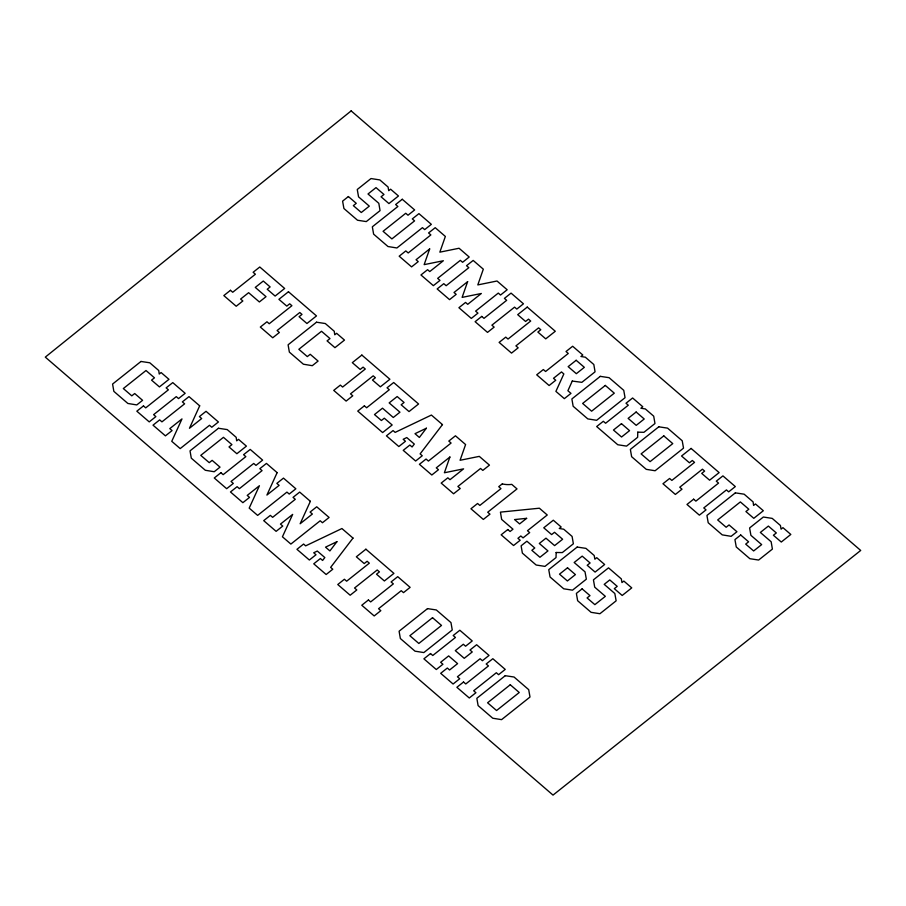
<?xml version="1.0" encoding="UTF-8"?>
<svg xmlns="http://www.w3.org/2000/svg" width="906" height="906" viewBox="0 0 906 906"><rect width="100%" height="100%" fill="white"/><g stroke="black" fill="none" stroke-linecap="round" stroke-linejoin="round"><path stroke-width="1.36" d="M502.411 483.747L498.73 486.681L500.973 488.617L479.84 505.435L477.587 503.487L470.95 508.764L483.328 519.432L489.965 514.166L487.711 512.218L517.009 488.912L511.754 484.37A22.854 17.293 24.5 0 1 502.388 483.951M556.148 552.49L556.035 557.575L544.959 566.386L536.159 565.016L522.377 553.124L521.109 545.808L526.896 541.21L534.767 547.994L531.856 550.304L539.942 557.281L547.949 550.916L539.319 543.464L545.978 538.175L554.608 545.616L562.615 539.251L554.529 532.275L551.618 534.585L543.759 527.802L553.294 520.214L561.165 526.998L559.285 528.492L563.713 529.206L572.094 536.431L573.373 543.793L562.32 552.581L556.148 552.49M637.779 432.162L637.631 437.315L626.556 446.114L617.767 444.744L596.68 426.556L603.317 421.279L605.593 423.249L628.288 405.209L626.012 403.238L632.615 397.983L642.762 406.737L640.893 408.232L645.321 408.934L653.702 416.171L654.97 423.521L643.928 432.309L637.779 432.162M429.671 248.924L424.144 264.643L443.374 260.735L429.761 271.562L427.587 269.694L420.95 274.971L433.351 285.662L439.988 280.384L437.655 278.38L460.327 260.35L462.581 262.287L469.206 257.01L459.059 248.255L439.84 252.162L445.356 236.443L435.208 227.689L428.572 232.955L430.86 234.926L408.187 252.955L405.82 250.917L399.184 256.194L411.584 266.885L418.221 261.619L416.058 259.739L429.671 248.924M467.632 281.664L462.117 297.383L481.335 293.487L467.723 304.314L465.548 302.434L458.912 307.712L471.313 318.414L477.949 313.136L475.616 311.12L498.289 293.091L500.542 295.039L507.167 289.761L497.02 281.007L477.802 284.914L483.317 269.184L473.17 260.43L466.533 265.707L468.821 267.678L446.148 285.707L443.781 283.669L437.156 288.946L449.557 299.637L456.182 294.359L454.019 292.491L467.632 281.664M449.897 457.032L444.382 472.762L463.6 468.855L449.988 479.682L447.824 477.813L441.188 483.079L453.589 493.781L460.225 488.504L457.881 486.488L480.554 468.47L482.807 470.407L489.444 465.129L479.297 456.375L460.078 460.282L465.593 444.552L455.446 435.797L448.81 441.075L451.086 443.045L428.413 461.075L426.058 459.036L419.421 464.314L431.822 475.004L438.459 469.727L436.284 467.858L449.897 457.032M572.252 381.064L567.903 390.735L570.973 393.385L564.336 398.651L555.899 391.381L563.838 373.952L561.505 371.936L553.498 378.3L555.74 380.248L549.115 385.526L536.714 374.824L543.34 369.546L545.593 371.494L568.266 353.465L566.012 351.528L572.649 346.251L582.796 355.005L580.927 356.5L585.344 357.202L593.815 364.506L595.061 371.834L581.856 382.332L572.252 381.064M199.682 405.831L189.467 428.266L201.676 418.549L199.399 416.59L206.036 411.313L218.414 421.981L211.778 427.258L209.501 425.288L180.192 448.595L171.755 441.313L181.981 418.923L169.784 428.617L172.061 430.588L165.424 435.865L153.023 425.163L159.66 419.886L161.948 421.856L184.609 403.827L182.366 401.879L188.992 396.613L199.682 405.831M277.134 472.638L266.908 495.072L279.127 485.356L276.851 483.396L283.476 478.119L295.854 488.787L289.218 494.064L286.942 492.105L257.632 515.401L249.195 508.119L259.422 485.729L247.225 495.423L249.512 497.394L242.876 502.671L230.475 491.969L237.112 486.692L239.388 488.662L262.061 470.633L259.807 468.696L266.443 463.419L277.134 472.638M310.373 501.312L300.146 523.747L312.366 514.03L310.09 512.071L316.715 506.794L329.093 517.462L322.457 522.739L320.18 520.78L290.871 544.076L282.434 536.794L292.661 514.404L280.464 524.098L282.751 526.069L276.115 531.346L263.714 520.644L270.35 515.367L272.627 517.337L295.299 499.308L293.046 497.371L299.682 492.094L310.373 501.312M336.919 541.697L329.897 550.927L325.526 547.156L336.919 541.697M426.386 428.221L419.365 437.451L415.005 433.68L426.386 428.221M353 538.085L330.645 567.383L332.785 569.228L326.149 574.506L313.748 563.815L320.384 558.538L322.604 560.452L324.835 557.564L317.293 551.052L313.714 552.773L315.99 554.744L309.354 560.021L296.953 549.319L303.589 544.042L305.673 545.854L341.924 528.538L353 538.085M442.468 424.608L420.112 453.906L422.253 455.752L415.627 461.029L403.227 450.339L409.852 445.061L412.083 446.975L414.314 444.087L406.771 437.575L403.181 439.297L405.458 441.267L398.833 446.545L386.432 435.843L393.057 430.565L395.152 432.377L431.403 415.061L442.468 424.608M351.154 110.894L45.3 357.123L553.022 795.106L860.7 550.452L351.154 110.894M140.985 361.46L112.582 384.053L113.85 391.358L127.871 403.464L136.783 404.925L142.57 400.327L134.7 393.532L131.8 395.843L123.329 388.549L146.002 370.52L154.462 377.825L151.562 380.135L159.433 386.919L168.969 379.331L161.098 372.547L159.23 374.042L158.743 370.509L149.784 362.785L140.985 361.46M230.464 290.305L223.827 295.583L236.206 306.251L242.842 300.985L240.611 299.059L248.618 292.695L259.365 301.958L266.024 296.67L255.277 287.406L263.284 281.03L270.124 286.93L267.225 289.24L275.118 296.058L284.654 288.47L259.773 266.998L253.136 272.276L255.39 274.224L232.717 292.253L230.464 290.305M348.38 196.545L342.593 201.143L343.918 208.505L357.508 220.237L366.284 221.585L380.056 210.634L378.81 203.306L368.006 193.986L376.013 187.621L383.963 194.473L381.064 196.783L388.934 203.578L398.47 195.99L390.599 189.195L388.719 190.69L388.074 187.021L379.852 179.932L371.007 178.55L357.258 189.49L358.561 196.862L369.297 206.138L361.29 212.502L353.34 205.639L356.251 203.329L348.38 196.545M402.264 199.263L395.639 204.541L397.881 206.489L372.332 226.806L373.623 234.144L387.983 246.523L396.907 247.972L422.445 227.666L424.699 229.614L431.335 224.337L418.934 213.635L412.298 218.912L414.574 220.883L391.902 238.912L383.079 231.302L405.752 213.272L408.006 215.22L414.642 209.943L402.264 199.263M143.465 405.911L136.829 411.188L149.23 421.89L155.866 416.613L153.612 414.665L176.285 396.635L178.539 398.583L185.164 393.306L172.774 382.615L166.138 387.881L168.391 389.829L145.719 407.859L143.465 405.911M288.459 291.743L278.912 299.331L286.783 306.115L289.694 303.804L291.891 305.707L269.218 323.736L266.964 321.789L260.328 327.066L272.729 337.768L279.365 332.491L277.111 330.543L299.784 312.513L301.981 314.416L299.071 316.726L306.941 323.51L316.488 315.922L288.459 291.743M316.511 322.208L288.097 344.801L289.365 352.117L303.397 364.212L312.298 365.684L318.085 361.075L310.214 354.291L307.315 356.602L298.844 349.297L321.517 331.268L329.988 338.572L327.077 340.882L334.948 347.666L344.484 340.09L336.624 333.295L334.744 334.79L334.257 331.256L325.299 323.533L316.511 322.208M218.437 428.266L190.022 450.86L191.291 458.164L205.322 470.271L214.224 471.732L220.011 467.134L212.14 460.35L209.241 462.66L200.77 455.356L223.442 437.326L231.913 444.631L229.003 446.941L236.874 453.725L246.409 446.137L238.538 439.353L236.67 440.848L236.183 437.315L227.225 429.591L218.437 428.266M361.856 355.061L352.321 362.649L360.18 369.444L363.091 367.134L365.288 369.025L342.615 387.055L340.362 385.107L333.725 390.384L346.126 401.086L352.762 395.809L350.509 393.861L373.181 375.843L375.378 377.734L372.479 380.044L380.35 386.828L389.886 379.252L361.856 355.061M220.905 472.717L214.269 477.994L226.67 488.696L233.306 483.419L231.053 481.471L253.725 463.453L255.979 465.39L262.615 460.112L250.215 449.421L243.578 454.699L245.832 456.635L223.159 474.665L220.905 472.717M364.382 405.831L357.745 411.098L382.626 432.57L392.162 424.982L384.303 418.198L381.392 420.509L374.495 414.563L382.502 408.187L393.283 417.485L399.942 412.196L389.161 402.898L397.168 396.534L404.065 402.479L401.154 404.789L409.025 411.573L418.572 403.985L393.68 382.525L387.055 387.802L389.297 389.739L366.636 407.768L364.382 405.831M481.743 316.409L475.118 321.687L487.519 332.389L494.144 327.111L491.901 325.163L514.563 307.145L516.816 309.082L523.453 303.804L511.052 293.114L504.416 298.391L506.669 300.328L483.997 318.357L481.743 316.409M527.247 307.089L517.711 314.676L525.582 321.46L528.492 319.15L530.69 321.041L508.017 339.07L505.763 337.134L499.127 342.4L511.528 353.102L518.164 347.825L515.91 345.888L538.583 327.859L540.78 329.75L537.87 332.06L545.74 338.855L555.287 331.268L527.247 307.089M576.159 360.282L568.153 366.647L576.329 373.691L584.336 367.326L576.159 360.282M365.888 549.206L356.352 556.794L364.223 563.577L367.123 561.267L369.32 563.17L346.647 581.199L344.393 579.251L337.768 584.529L350.169 595.231L356.794 589.953L354.552 588.005L377.213 569.976L379.421 571.879L376.511 574.189L384.382 580.973L393.917 573.385L365.888 549.206M600.293 376.352L571.879 398.946L573.147 406.262L587.801 418.9L596.635 420.293L625.049 397.7L623.747 390.327L609.092 377.689L600.293 376.352M605.31 385.424L582.637 403.442L591.618 411.199L614.291 393.17L605.31 385.424M368.414 599.965L361.777 605.242L374.178 615.944L380.814 610.667L378.561 608.719L401.233 590.701L403.487 592.637L410.124 587.36L397.723 576.669L391.086 581.946L393.34 583.883L370.667 601.912L368.414 599.965M621.471 423.668L613.464 430.033L621.55 437.009L629.557 430.644L621.471 423.668M636.137 412.015L628.13 418.379L636.216 425.356L644.223 418.991L636.137 412.015M507.79 529.546L501.154 534.812L513.555 545.514L520.191 540.236L517.938 538.3L520.837 535.99L523.045 537.881L529.67 532.603L527.473 530.712L547.247 514.993L539.376 508.209L500.44 512.128L501.652 519.432L512.977 529.195L510.067 531.505L507.79 529.546M526.635 518.334L519.602 523.917L514.563 519.568L526.635 518.334M427.507 608.628L399.093 631.222L400.361 638.526L415.016 651.176L423.849 652.569L452.253 629.976L450.962 622.592L436.307 609.953L427.507 608.628M658.775 426.805L630.361 449.399L631.629 456.703L646.284 469.353L655.106 470.746L683.52 448.153L682.218 440.769L667.563 428.13L658.775 426.805M432.524 617.688L409.852 635.718L418.832 643.464L441.505 625.434L432.524 617.688M663.781 435.865L641.108 453.895L650.089 461.641L672.762 443.612L663.781 435.865M430.52 653.554L423.895 658.832L436.296 669.523L442.921 664.245L440.644 662.286L448.651 655.91L457.587 663.622L449.58 669.987L447.326 668.039L440.69 673.317L453.091 684.019L459.727 678.741L457.439 676.771L480.112 658.741L482.388 660.712L489.025 655.434L476.624 644.744L469.999 650.01L472.241 651.958L464.234 658.322L455.31 650.621L463.317 644.257L465.593 646.216L472.23 640.95L459.829 630.248L453.193 635.525L455.446 637.462L432.774 655.491L430.52 653.554M691.097 448.425L681.55 456.012L689.421 462.796L692.331 460.486L694.528 462.388L671.856 480.418L669.602 478.47L662.966 483.747L675.366 494.438L682.003 489.172L679.749 487.224L702.422 469.195L704.619 471.097L701.72 473.408L709.591 480.191L719.126 472.604L691.097 448.425M577.167 547.065L548.753 569.659L550.055 576.997L563.725 588.798L572.524 590.168L586.341 579.183L585.027 571.856L574.166 562.501L582.184 556.125L590.1 562.966L587.201 565.276L595.095 572.082L604.63 564.506L596.737 557.688L594.857 559.183L594.189 555.491L585.933 548.368L577.167 547.065M567.518 567.79L559.512 574.155L567.405 580.973L575.412 574.597L567.518 567.79M463.521 682.014L456.884 687.292L469.285 697.994L475.922 692.716L473.668 690.768L496.341 672.739L498.594 674.687L505.231 669.409L492.83 658.719L486.194 663.985L488.447 665.933L465.775 683.962L463.521 682.014M693.622 499.183L686.986 504.461L699.387 515.163L706.023 509.885L703.769 507.938L726.442 489.92L728.684 491.856L735.321 486.579L722.92 475.888L716.295 481.154L718.537 483.102L695.876 501.131L693.622 499.183M582.116 588.843L576.375 593.407L577.643 600.723L591.097 612.331L599.919 613.724L616.148 600.825L614.823 593.509L604.211 584.359L609.772 579.931L617.212 586.352L614.302 588.662L622.196 595.468L631.742 587.881L623.849 581.074L621.969 582.569L621.323 578.9L608.515 567.847L593.441 579.84L594.71 587.156L605.344 596.329L594.868 604.653L587.077 597.937L589.987 595.627L582.116 588.843M505.254 675.695L476.839 698.288L478.108 705.593L492.762 718.232L501.584 719.636L529.999 697.042L528.696 689.659L514.042 677.02L505.254 675.695M735.344 492.864L706.94 515.457L708.209 522.762L722.229 534.868L731.142 536.329L736.929 531.731L729.058 524.948L726.148 527.258L717.688 519.953L740.361 501.924L748.82 509.229L745.921 511.539L753.792 518.323L763.328 510.735L755.457 503.951L753.588 505.446L753.101 501.913L744.143 494.189L735.344 492.864M510.259 684.755L487.587 702.784L496.567 710.53L519.24 692.501L510.259 684.755M740.723 535.004L734.936 539.614L736.261 546.975L749.851 558.696L758.628 560.044L772.399 549.093L771.153 541.765L760.349 532.445L768.367 526.08L776.317 532.943L773.407 535.253L781.278 542.037L790.813 534.449L782.943 527.666L781.074 529.161L780.428 525.491L772.206 518.391L763.35 517.02L749.602 527.949L750.904 535.333L761.652 544.597L753.645 550.961L745.695 544.11L748.594 541.799L740.723 535.004"/></g></svg>
